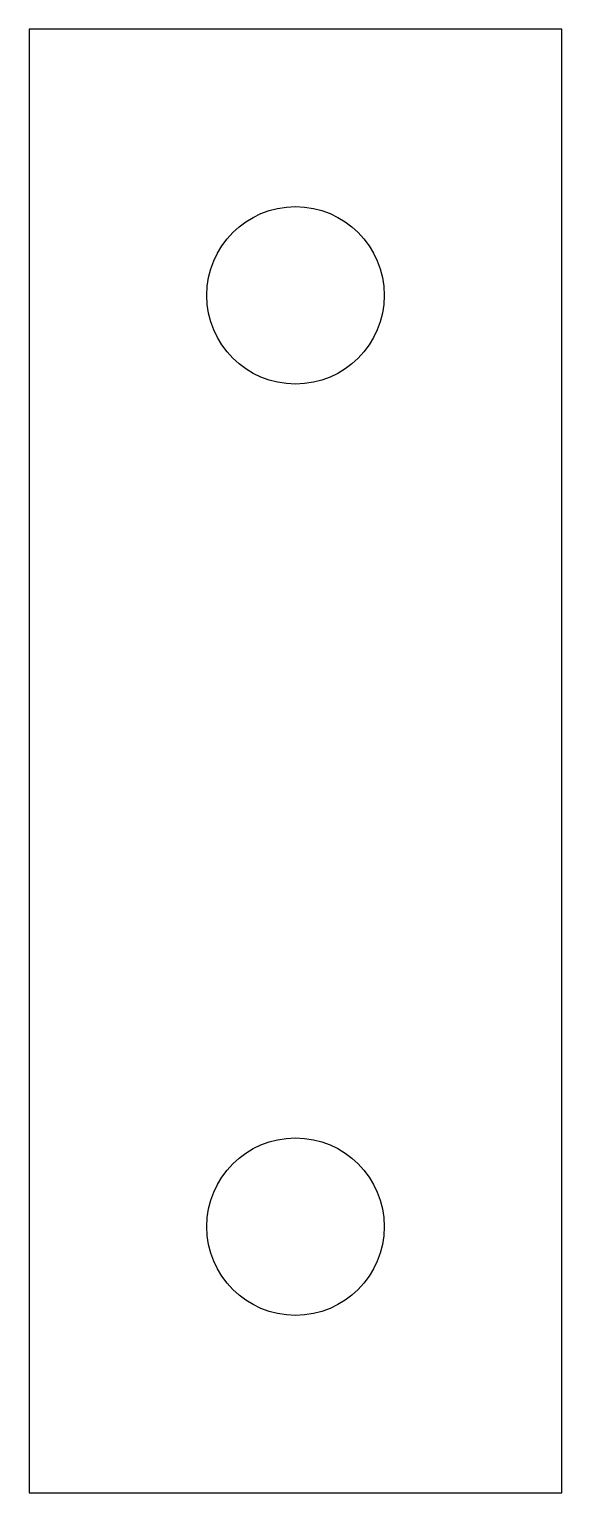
# Model space of a CAD drawing. Extents: x 0 to 6, y 0 to 16.5.
import ezdxf

# ---------------------------------------------------------------- set-up
doc = ezdxf.new("R2010")
doc.units = 0
doc.layers.add('Body', color=7, linetype='CONTINUOUS')

msp = doc.modelspace()

# ---------------------------------------------------------------- linework, layer by layer
at = {"layer": 'Body'}
for p, q in [((0, 16.5), (0, 16.5, 3)), ((6, 16.5), (0, 16.5)), ((6, 16.5, 3), (0, 16.5, 3)), ((0, 16.5), (0, 16.5, 3)), ((0, 16.5), (0, 0)), ((0, 16.5, 3), (0, 0, 3)), ((6, 16.5), (0, 16.5)), ((0, 16.5), (0, 0)), ((6, 16.5, 3), (0, 16.5, 3)), ((0, 16.5, 3), (0, 0, 3)), ((6, 16.5), (6, 16.5, 3)), ((6, 0), (6, 16.5)), ((6, 0, 3), (6, 16.5, 3)), ((6, 16.5), (6, 16.5, 3)), ((6, 0), (6, 16.5)), ((6, 0, 3), (6, 16.5, 3)), ((4, 13.5), (4, 13.5, 3)), ((4, 13.5), (4, 13.5, 3)), ((4, 3), (4, 3, 3)), ((4, 3), (4, 3, 3)), ((0, 0), (0, 0, 3)), ((0, 0), (6, 0)), ((0, 0, 3), (6, 0, 3)), ((0, 0), (0, 0, 3)), ((0, 0), (6, 0)), ((0, 0, 3), (6, 0, 3)), ((6, 0), (6, 0, 3)), ((6, 0), (6, 0, 3))]:
    msp.add_line(p, q, dxfattribs=at)
for centre in [(3, 13.5), (3, 13.5), (3, 13.5), (3, 13.5), (3, 3), (3, 3), (3, 3), (3, 3)]:
    msp.add_circle(centre, 1, dxfattribs=at)

doc.saveas('drawing.dxf')
